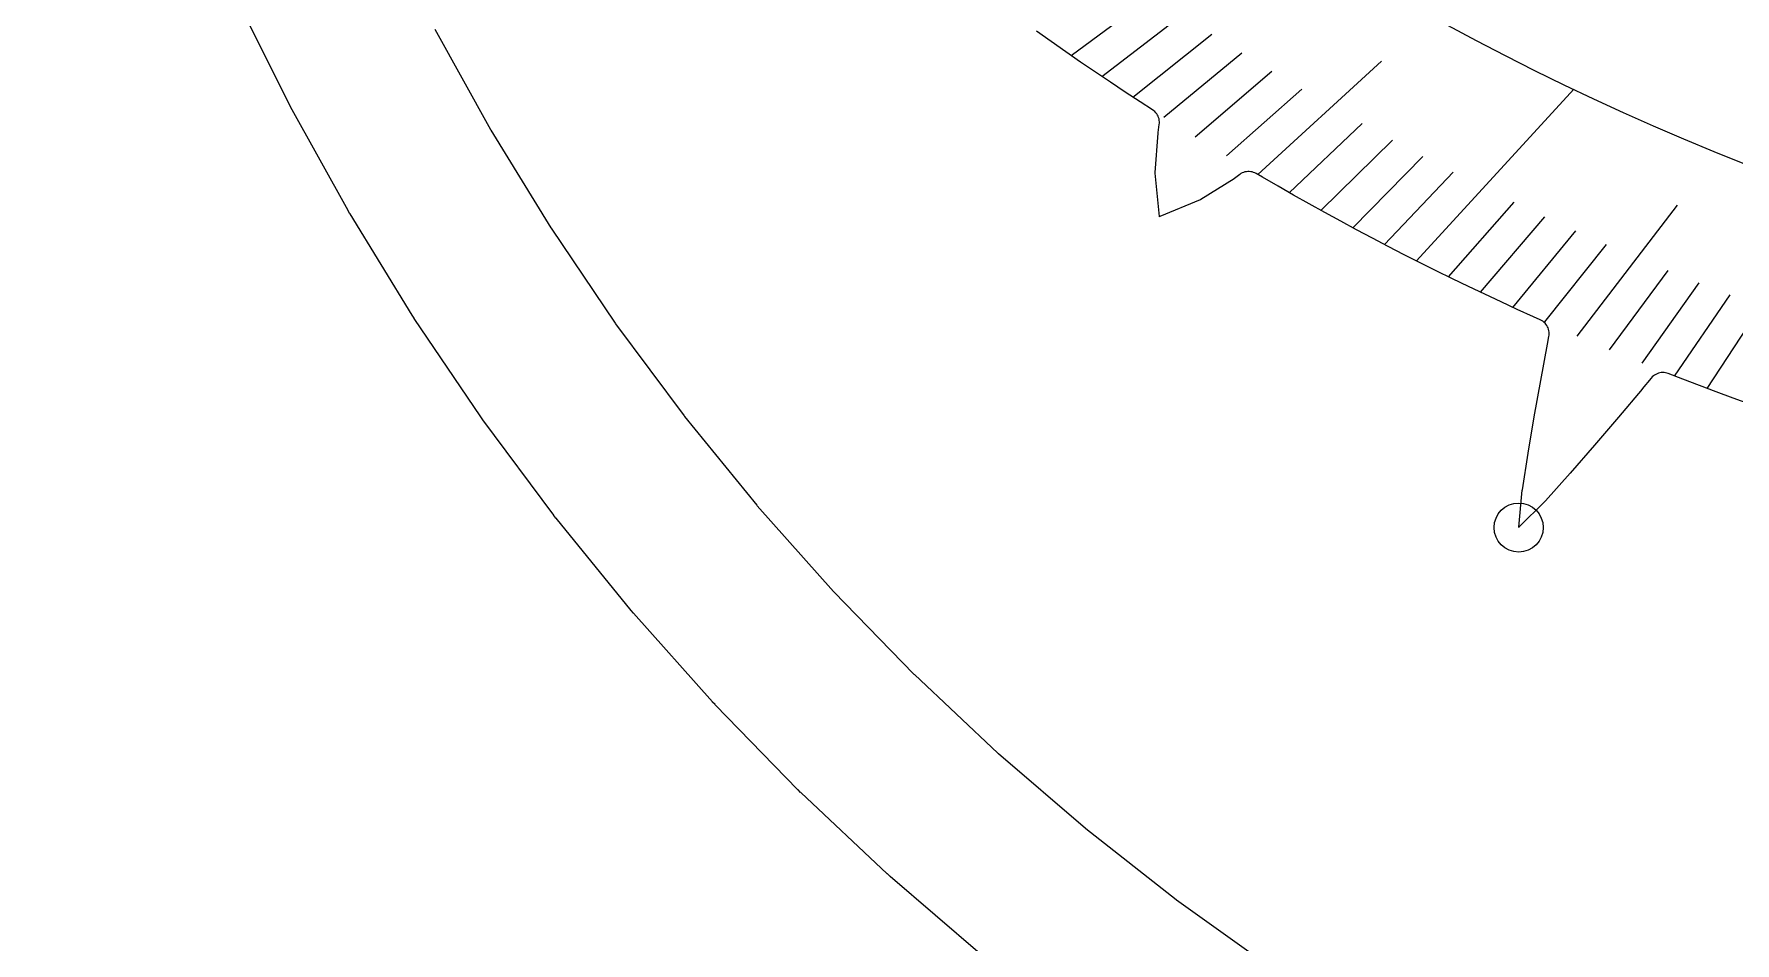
# Model space of a CAD drawing. Header units: millimetres. Extents: x -68 to 68, y -68 to 68.
# Drawn here: x -45.12 to -16.71, y -35.45 to -20.27 of the extents above; entities that cross this region are included whole.
import ezdxf

# ---------------------------------------------------------------- set-up
doc = ezdxf.new("R2010")
doc.units = ezdxf.units.MM
for name, color, linetype in [('CUT_INNER', 6, 'Continuous'), ('ENGRAVE', 7, 'Continuous'), ('ENGRAVE_FINE', 8, 'Continuous')]:
    doc.layers.add(name, color=color, linetype=linetype)

msp = doc.modelspace()

# ---------------------------------------------------------------- linework, layer by layer
at = {"layer": 'CUT_INNER'}
for points in [[(-29.3162, -35.6315), (-30.8207, -34.3385), (-30.8228, -34.3366), (-30.8658, -34.2979), (-30.8679, -34.296), (-32.3135, -32.9375), (-32.3155, -32.9356), (-32.3569, -32.895), (-32.3588, -32.893), (-33.7428, -31.4717), (-33.7447, -31.4697), (-33.7842, -31.4273), (-33.786, -31.4253), (-35.1056, -29.944), (-35.1074, -29.9419), (-35.145, -29.8978), (-35.1467, -29.8956), (-36.3993, -28.3573), (-36.401, -28.3551), (-36.4366, -28.3094), (-36.4383, -28.3072), (-37.6213, -26.7147), (-37.623, -26.7125), (-37.6565, -26.6653), (-37.6581, -26.663), (-38.7693, -25.0196), (-38.7709, -25.0173), (-38.8022, -24.9686), (-38.8037, -24.9663), (-39.841, -23.2753), (-39.8424, -23.2729), (-39.8716, -23.2229), (-39.873, -23.2204), (-40.8342, -21.4851), (-40.8355, -21.4826), (-40.8625, -21.4314), (-40.8637, -21.4289), (-41.7471, -19.6526)], [(-38.4242, -20.1895), (-37.4964, -21.8645), (-37.4908, -21.8741), (-36.4896, -23.5063), (-36.4836, -23.5156), (-35.411, -25.1017), (-35.4045, -25.1108), (-34.2626, -26.6478), (-34.2558, -26.6566), (-33.0469, -28.1414), (-33.0397, -28.1498), (-31.766, -29.5796), (-31.7585, -29.5877), (-30.4227, -30.9596), (-30.4148, -30.9673), (-29.0194, -32.2786), (-29.0112, -32.286), (-27.559, -33.5341), (-27.5505, -33.5411), (-26.0444, -34.7235), (-26.0355, -34.7302), (-24.4785, -35.8446)], [(-16.4578, -26.453), (-16.7397, -26.3511), (-17.021, -26.2475), (-17.3017, -26.1422), (-17.5817, -26.0352), (-17.8219, -25.9417), (-17.8448, -25.9341), (-17.8682, -25.9287), (-17.8921, -25.9255), (-17.9161, -25.9247), (-17.9402, -25.9262), (-17.9639, -25.93), (-17.9872, -25.9361), (-18.0098, -25.9444), (-18.0315, -25.9548), (-18.0521, -25.9672), (-18.0715, -25.9816), (-18.0893, -25.9978), (-18.1055, -26.0156), (-18.2568, -26.1991), (-18.2577, -26.2002), (-18.6534, -26.6691), (-19.0551, -27.1372), (-19.4609, -27.6035), (-19.4618, -27.6045), (-19.8707, -28.0644), (-19.8759, -28.0698), (-20.3162, -28.509), (-20.3204, -28.5127), (-20.3202, -28.5076), (-20.26, -27.8881), (-20.2591, -27.8807), (-20.163, -27.2729), (-20.1628, -27.2715), (-20.0601, -26.6638), (-19.9532, -26.0566), (-19.8413, -25.4512), (-19.8411, -25.4498), (-19.8159, -25.3216), (-19.8124, -25.2978), (-19.8112, -25.2739), (-19.8123, -25.2499), (-19.8157, -25.2261), (-19.8214, -25.2028), (-19.8293, -25.1802), (-19.8393, -25.1583), (-19.8513, -25.1376), (-19.8653, -25.1181), (-19.8811, -25.1), (-19.8986, -25.0835), (-19.9175, -25.0688), (-19.9378, -25.056), (-19.9592, -25.0452), (-20.0707, -24.9953), (-20.3437, -24.8713), (-20.6158, -24.7457), (-20.8872, -24.6183), (-21.1578, -24.4893), (-21.4276, -24.3587), (-21.6966, -24.2264), (-21.9647, -24.0924), (-22.2321, -23.9568), (-22.4986, -23.8196), (-22.7643, -23.6807), (-23.0291, -23.5402), (-23.293, -23.3981), (-23.5561, -23.2544), (-23.8182, -23.109), (-24.0795, -22.9621), (-24.3399, -22.8136), (-24.5993, -22.6634), (-24.7043, -22.6018), (-24.7259, -22.5905), (-24.7485, -22.5814), (-24.7718, -22.5745), (-24.7958, -22.5699), (-24.82, -22.5676), (-24.8443, -22.5678), (-24.8686, -22.5702), (-24.8924, -22.5751), (-24.9157, -22.5822), (-24.9382, -22.5916), (-24.9596, -22.6031), (-24.9799, -22.6166), (-25.0676, -22.6818), (-25.0756, -22.6872), (-25.6318, -23.0368), (-25.6363, -23.0394), (-25.6411, -23.0416), (-26.3139, -23.3211), (-26.3194, -23.323), (-26.3202, -23.3173), (-26.3909, -22.5922), (-26.3912, -22.5869), (-26.3911, -22.5817), (-26.3449, -21.9264), (-26.3439, -21.9168), (-26.3243, -21.7847), (-26.3219, -21.761), (-26.3218, -21.7372), (-26.3239, -21.7134), (-26.3283, -21.69), (-26.335, -21.6671), (-26.3437, -21.6449), (-26.3546, -21.6237), (-26.3674, -21.6036), (-26.3821, -21.5848), (-26.3985, -21.5675), (-26.4165, -21.5519), (-26.4358, -21.538), (-26.6408, -21.4055), (-26.8916, -21.2413), (-27.1413, -21.0755), (-27.3901, -20.9082), (-27.6378, -20.7394), (-27.8844, -20.5691), (-28.1301, -20.3972), (-28.3746, -20.2239)]]:
    msp.add_lwpolyline(points, dxfattribs=at)
at = {"layer": 'ENGRAVE'}
for points in [[(-27.2826, -20.9808), (-24.1464, -18.569)], [(-22.0287, -24.0602), (-19.4008, -21.1899)]]:
    msp.add_lwpolyline(points, dxfattribs=at)
for centre, radius in [((0, 19.5457), 45.1196), ((-20.3207, -28.5135), 0.4104)]:
    msp.add_circle(centre, radius, dxfattribs=at)
at = {"layer": 'ENGRAVE_FINE'}
for points in [[(-27.7971, -20.6296), (-26.4372, -19.6204)], [(-26.7659, -21.3239), (-25.4454, -20.2719)], [(-26.247, -21.6591), (-24.9468, -20.5862)], [(-24.6784, -22.6172), (-22.6145, -20.7257)], [(-25.7261, -21.9863), (-24.4466, -20.8928)], [(-25.2032, -22.3057), (-23.9448, -21.192)], [(-24.1518, -22.9211), (-22.9367, -21.7679)], [(-23.6235, -23.2172), (-22.4306, -22.0449)], [(-23.0935, -23.5058), (-21.9232, -22.3146)], [(-22.5619, -23.7867), (-21.4145, -22.5771)], [(-21.4941, -24.3261), (-20.3937, -23.0807)], [(-19.3423, -25.3165), (-17.6697, -23.1273)], [(-20.9581, -24.5847), (-19.8816, -23.3219)], [(-20.4208, -24.8359), (-19.3685, -23.5562)], [(-19.8821, -25.0798), (-18.8545, -23.7835)], [(-18.8012, -25.5459), (-17.8236, -24.2176)], [(-18.259, -25.7681), (-17.307, -24.4245)], [(-17.7158, -25.9833), (-16.7895, -24.6247)], [(-17.1715, -26.1913), (-16.2713, -24.8182)]]:
    msp.add_lwpolyline(points, dxfattribs=at)

doc.saveas('drawing.dxf')
